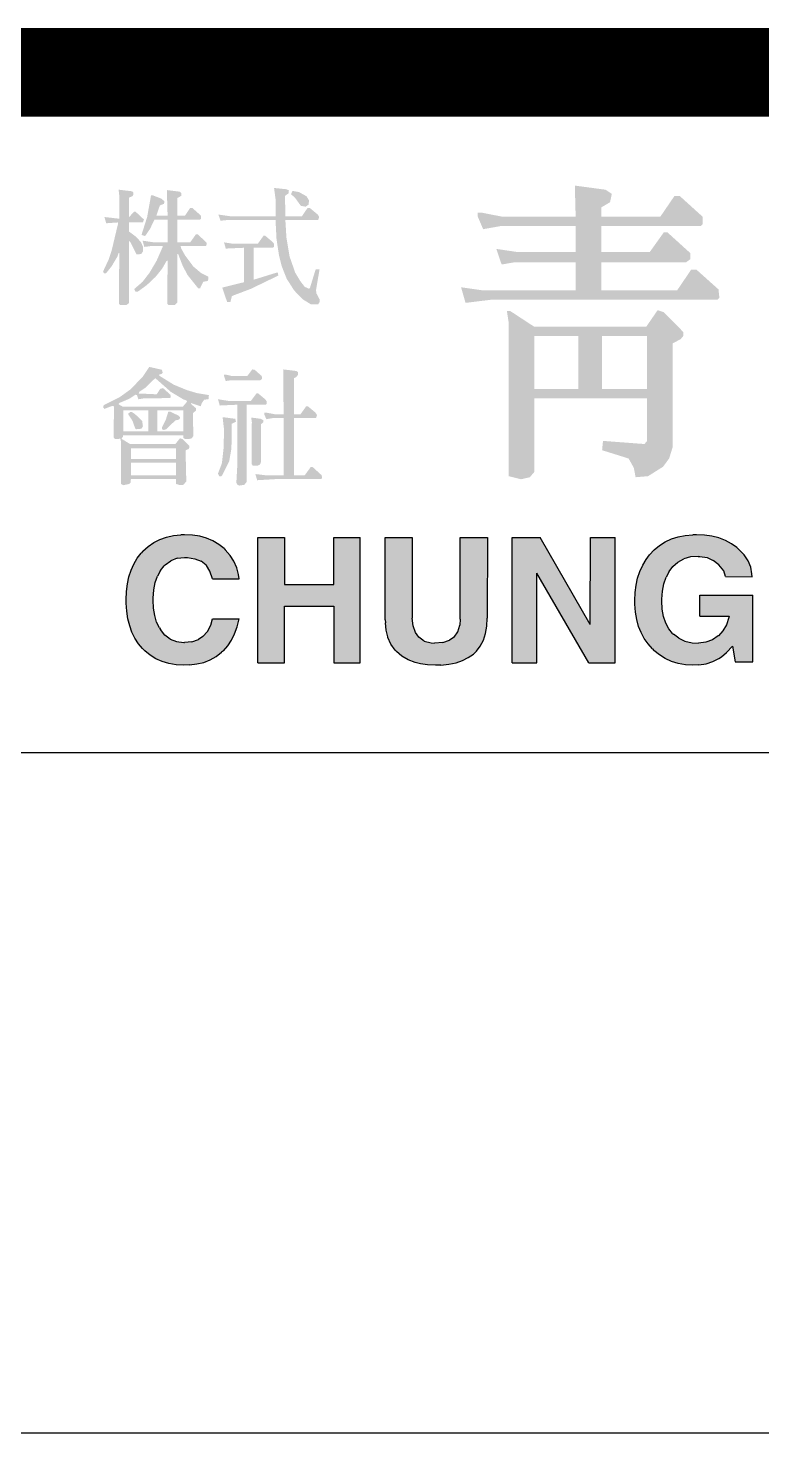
# Model space of a CAD drawing. Header units: millimetres. Extents: x 0 to 1079, y 0 to 594.
# Drawn here: x 226.64 to 237.43, y 40 to 60.65 of the extents above; entities that cross this region are included whole.
import ezdxf
from ezdxf.enums import TextEntityAlignment as Align

# ---------------------------------------------------------------- set-up
doc = ezdxf.new("R2010")
doc.units = ezdxf.units.MM
doc.layers.add('A-ANNO-TTLB', color=7, linetype='Continuous')
doc.styles.add('TTLB-BIG', font='Gulim.TTF', dxfattribs={"height": 3})
doc.styles.add('굴림체', font='GulimChe.TTF', dxfattribs={"height": 3})

# ---------------------------------------------------------------- blocks, each defined once
blk = doc.blocks.new('W')
at = {"layer": 'A-ANNO-TTLB'}
h = blk.add_hatch(color=256, dxfattribs=at)
h.paths.add_polyline_path([(227.972, 58.275), (227.982, 58.19), (227.982, 57.848), (227.764, 57.873), (227.79, 57.781), (227.961, 57.793), (227.961, 57.763), (227.868, 57.372), (227.827, 57.25), (227.744, 57.073), (227.759, 57.043), (227.785, 57.043), (227.868, 57.146), (227.956, 57.293), (227.972, 57.342), (227.982, 57.342), (227.977, 56.597), (227.998, 56.579), (228.086, 56.579), (228.127, 56.609), (228.127, 57.061), (228.127, 57.519), (228.148, 57.5), (228.236, 57.323), (228.304, 57.329), (228.33, 57.366), (228.33, 57.439), (228.299, 57.506), (228.231, 57.58), (228.127, 57.659), (228.127, 57.793), (228.33, 57.793), (228.345, 57.836), (228.221, 57.952), (228.2, 57.952), (228.127, 57.873), (228.127, 58.159), (228.174, 58.178), (228.19, 58.202), (228.19, 58.233), (228.169, 58.251)])
h.paths.add_polyline_path([(228.682, 58.269), (228.693, 57.891), (228.527, 57.891), (228.579, 58.043), (228.641, 58.068), (228.646, 58.104), (228.605, 58.141), (228.48, 58.19), (228.449, 58.19), (228.392, 57.873), (228.309, 57.61), (228.361, 57.592), (228.433, 57.696), (228.501, 57.836), (228.693, 57.836), (228.693, 57.5), (228.496, 57.5), (228.325, 57.525), (228.35, 57.433), (228.439, 57.445), (228.62, 57.445), (228.62, 57.433), (228.532, 57.232), (228.428, 57.055), (228.325, 56.921), (228.205, 56.817), (228.205, 56.805), (228.221, 56.774), (228.252, 56.774), (228.387, 56.872), (228.516, 56.994), (228.61, 57.11), (228.677, 57.226), (228.693, 57.232), (228.688, 56.597), (228.708, 56.579), (228.797, 56.579), (228.838, 56.616), (228.838, 57.329), (228.848, 57.329), (228.916, 57.153), (228.988, 57.018), (229.144, 56.823), (229.17, 56.823), (229.217, 56.921), (229.284, 56.933), (229.294, 56.963), (229.294, 56.994), (229.186, 57.049), (229.071, 57.146), (228.952, 57.305), (228.89, 57.415), (228.885, 57.445), (229.253, 57.445), (229.263, 57.452), (229.269, 57.494), (229.139, 57.616), (229.108, 57.616), (229.025, 57.5), (228.838, 57.5), (228.838, 57.836), (229.17, 57.836), (229.186, 57.848), (229.186, 57.891), (229.056, 58.007), (229.025, 58.007), (228.947, 57.891), (228.838, 57.891), (228.838, 58.153), (228.895, 58.184), (228.895, 58.226), (228.874, 58.245)])
h.paths.add_polyline_path([(230.259, 58.3), (230.28, 58.141), (230.28, 57.885), (229.808, 57.885), (229.611, 57.885), (229.44, 57.909), (229.471, 57.818), (229.58, 57.83), (229.927, 57.83), (230.28, 57.83), (230.295, 57.549), (230.332, 57.305), (230.373, 57.146), (230.446, 56.963), (230.555, 56.793), (230.679, 56.664), (230.799, 56.591), (230.908, 56.591), (230.928, 56.622), (230.928, 56.664), (230.882, 56.75), (230.876, 56.799), (230.928, 57.104), (230.871, 57.104), (230.788, 56.835), (230.773, 56.817), (230.71, 56.847), (230.643, 56.933), (230.57, 57.055), (230.487, 57.293), (230.441, 57.567), (230.425, 57.83), (230.908, 57.83), (230.923, 57.873), (230.902, 57.909), (230.783, 58.007), (230.752, 58.007), (230.669, 57.885), (230.425, 57.885), (230.42, 58.184), (230.472, 58.22), (230.477, 58.263), (230.441, 58.281)])
h.paths.add_polyline_path([(230.529, 58.257), (230.508, 58.208), (230.565, 58.159), (230.653, 58.037), (230.726, 58.025), (230.767, 58.056), (230.773, 58.117), (230.736, 58.178), (230.627, 58.239)], flags=17)
h.paths.add_polyline_path([(230.104, 57.598), (230.021, 57.482), (229.642, 57.482), (229.523, 57.5), (229.549, 57.409), (229.818, 57.421), (229.818, 56.915), (229.497, 56.835), (229.569, 56.622), (229.616, 56.622), (229.637, 56.707), (229.658, 56.719), (229.917, 56.817), (230.321, 57.012), (230.316, 57.055), (230.295, 57.055), (229.958, 56.951), (229.958, 57.421), (230.238, 57.421), (230.259, 57.433), (230.259, 57.476), (230.244, 57.5), (230.129, 57.598)], flags=17)
h = blk.add_hatch(color=256, dxfattribs=at)
h.paths.add_polyline_path([(234.683, 58.335), (234.695, 57.877), (233.619, 57.877), (233.308, 57.938), (233.256, 57.938), (233.256, 57.877), (233.334, 57.694), (233.593, 57.74), (234.695, 57.74), (234.695, 57.358), (233.84, 57.358), (233.528, 57.404), (233.606, 57.175), (233.788, 57.206), (234.695, 57.206), (234.695, 56.794), (233.334, 56.794), (233.01, 56.84), (233.075, 56.611), (233.451, 56.657), (234.553, 56.657), (235.655, 56.657), (236.783, 56.657), (236.809, 56.687), (236.796, 56.809), (236.472, 57.099), (236.394, 57.099), (236.187, 56.794), (235.072, 56.794), (235.072, 57.206), (236.316, 57.206), (236.381, 57.252), (236.381, 57.343), (236.044, 57.648), (235.992, 57.648), (235.785, 57.358), (235.072, 57.358), (235.072, 57.74), (236.537, 57.74), (236.563, 57.77), (236.563, 57.877), (236.226, 58.182), (236.148, 58.182), (235.94, 57.877), (235.072, 57.877), (235.072, 58.014), (235.201, 58.091), (235.227, 58.213), (235.136, 58.274)])
h.paths.add_polyline_path([(235.901, 56.504), (235.733, 56.26), (234.086, 56.26), (233.736, 56.489), (233.684, 56.489), (233.71, 56.321), (233.71, 55.192), (233.71, 54.063), (233.892, 54.018), (234.021, 54.048), (234.086, 54.124), (234.086, 55.208), (234.916, 55.208), (235.746, 55.208), (235.746, 54.582), (235.707, 54.536), (235.097, 54.582), (235.084, 54.445), (235.474, 54.323), (235.551, 54.185), (235.577, 54.048), (235.759, 54.063), (235.979, 54.201), (236.07, 54.323), (236.122, 54.491), (236.122, 56.016), (236.239, 56.077), (236.277, 56.123), (236.277, 56.184), (235.992, 56.474)])
h.paths.add_polyline_path([(234.086, 56.123), (234.086, 55.345), (234.734, 55.345), (234.734, 56.123)], flags=16)
h.paths.add_polyline_path([(235.084, 56.123), (235.084, 55.345), (235.746, 55.345), (235.746, 56.123)], flags=16)
h.paths.add_polyline_path([(243.029, 58.198), (242.782, 57.862), (241.68, 57.862), (240.565, 57.862), (240.15, 57.862), (239.787, 57.908), (239.852, 57.679), (240.228, 57.725), (241.019, 57.725), (241.019, 57.679), (240.759, 56.931), (240.552, 56.474), (240.163, 55.787), (239.891, 55.391), (239.722, 55.208), (239.709, 55.116), (239.748, 55.07), (239.826, 55.085), (240.059, 55.33), (240.124, 55.36), (240.617, 55.925), (240.591, 54.185), (240.643, 54.109), (240.798, 54.094), (240.928, 54.155), (240.967, 54.216), (240.967, 54.46), (241.849, 54.46), (242.73, 54.46), (242.743, 54.14), (242.821, 54.094), (242.977, 54.094), (243.055, 54.124), (243.119, 54.201), (243.119, 54.475), (243.106, 56.092), (243.249, 56.199), (243.249, 56.275), (243.158, 56.367), (242.951, 56.55), (242.873, 56.55), (242.704, 56.336), (241.823, 56.336), (240.928, 56.336), (240.889, 56.367), (241.148, 56.87), (241.473, 57.725), (242.458, 57.725), (243.444, 57.725), (243.482, 57.816), (243.431, 57.923), (243.132, 58.182)])
h.paths.add_polyline_path([(240.967, 56.199), (240.967, 54.597), (241.849, 54.597), (242.73, 54.597), (242.73, 56.199), (241.849, 56.199)], flags=16)
h = blk.add_hatch(color=256, dxfattribs=at)
h.paths.add_polyline_path([(228.423, 55.67), (228.33, 55.529), (228.148, 55.34), (227.987, 55.224), (227.754, 55.108), (227.744, 55.078), (227.764, 55.053), (227.878, 55.096), (227.899, 55.096), (227.904, 55.078), (227.899, 54.632), (227.92, 54.608), (227.998, 54.614), (228.008, 54.565), (228.008, 53.949), (228.044, 53.931), (228.127, 53.949), (228.148, 53.967), (228.153, 54.022), (228.304, 54.022), (228.817, 54.022), (228.817, 53.949), (228.879, 53.931), (228.926, 53.937), (228.968, 53.986), (228.957, 54.443), (228.999, 54.462), (229.014, 54.48), (229.014, 54.51), (228.916, 54.608), (228.874, 54.62), (228.807, 54.535), (228.475, 54.535), (228.143, 54.535), (228.013, 54.614), (228.039, 54.645), (228.039, 54.663), (228.117, 54.663), (228.522, 54.663), (228.926, 54.663), (228.926, 54.626), (228.952, 54.608), (229.04, 54.614), (229.071, 54.651), (229.066, 54.992), (229.113, 55.029), (229.113, 55.06), (229.035, 55.127), (229.035, 55.139), (229.18, 55.09), (229.196, 55.139), (229.232, 55.188), (229.294, 55.194), (229.3, 55.255), (229.123, 55.285), (228.978, 55.328), (228.786, 55.407), (228.568, 55.542), (228.573, 55.56), (228.605, 55.566), (228.62, 55.584), (228.61, 55.627)])
h.paths.add_polyline_path([(228.511, 55.505), (228.376, 55.371), (228.278, 55.304), (228.267, 55.279), (228.532, 55.267), (228.584, 55.346), (228.625, 55.359), (228.734, 55.261), (228.739, 55.23), (228.729, 55.212), (228.335, 55.206), (228.262, 55.194), (228.242, 55.255), (228.221, 55.261), (228.127, 55.2), (227.982, 55.139), (227.972, 55.121), (228.034, 55.084), (228.475, 55.084), (228.916, 55.084), (228.978, 55.157), (228.973, 55.175), (228.921, 55.194), (228.739, 55.304)], flags=16)
h.paths.add_polyline_path([(228.044, 55.029), (228.044, 54.724), (228.408, 54.724), (228.408, 55.029)], flags=16)
h.paths.add_polyline_path([(228.542, 55.029), (228.542, 54.724), (228.926, 54.724), (228.926, 55.029)], flags=16)
h.paths.add_polyline_path([(228.703, 55.011), (228.667, 54.895), (228.61, 54.779), (228.61, 54.754), (228.636, 54.742), (228.672, 54.754), (228.807, 54.883), (228.859, 54.895), (228.874, 54.913), (228.874, 54.931), (228.848, 54.956), (228.734, 55.011)], flags=0)
h.paths.add_polyline_path([(228.143, 55.005), (228.117, 54.986), (228.117, 54.968), (228.174, 54.883), (228.216, 54.767), (228.231, 54.754), (228.309, 54.761), (228.33, 54.797), (228.319, 54.876), (228.216, 54.974), (228.169, 55.005)], flags=0)
h.paths.add_polyline_path([(228.153, 54.474), (228.153, 54.315), (228.485, 54.315), (228.817, 54.315), (228.817, 54.474), (228.485, 54.474)], flags=16)
h.paths.add_polyline_path([(228.153, 54.26), (228.153, 54.077), (228.485, 54.077), (228.817, 54.077), (228.817, 54.26), (228.485, 54.26)], flags=16)
h.paths.add_polyline_path([(229.938, 55.633), (229.865, 55.535), (229.642, 55.535), (229.559, 55.554), (229.523, 55.554), (229.523, 55.535), (229.549, 55.462), (229.626, 55.474), (230.057, 55.474), (230.083, 55.493), (230.078, 55.535), (229.974, 55.627)])
h.paths.add_polyline_path([(230.394, 55.633), (230.399, 54.974), (230.27, 54.974), (230.135, 54.999), (230.114, 54.999), (230.114, 54.974), (230.145, 54.901), (230.249, 54.919), (230.399, 54.919), (230.399, 54.498), (230.399, 54.077), (230.129, 54.077), (229.984, 54.095), (230.01, 54.004), (230.311, 54.022), (230.954, 54.022), (230.965, 54.034), (230.959, 54.077), (230.825, 54.199), (230.799, 54.199), (230.71, 54.077), (230.55, 54.077), (230.55, 54.498), (230.55, 54.919), (230.876, 54.919), (230.892, 54.962), (230.866, 54.999), (230.757, 55.09), (230.731, 55.09), (230.648, 54.974), (230.55, 54.974), (230.55, 55.505), (230.581, 55.517), (230.612, 55.554), (230.612, 55.59), (230.591, 55.609)])
h.paths.add_polyline_path([(230, 55.279), (229.917, 55.169), (229.595, 55.169), (229.434, 55.194), (229.46, 55.102), (229.72, 55.114), (229.72, 54.687), (229.72, 54.254), (229.704, 53.967), (229.72, 53.937), (229.751, 53.925), (229.823, 53.937), (229.855, 53.979), (229.855, 54.547), (229.855, 55.114), (230.135, 55.114), (230.15, 55.127), (230.15, 55.163), (230.135, 55.188), (230.026, 55.279)])
h.paths.add_polyline_path([(229.502, 54.931), (229.523, 54.748), (229.517, 54.48), (229.492, 54.254), (229.434, 54.102), (229.455, 54.059), (229.481, 54.059), (229.497, 54.077), (229.6, 54.285), (229.632, 54.474), (229.637, 54.834), (229.699, 54.864), (229.689, 54.907)])
h.paths.add_polyline_path([(229.922, 54.925), (229.932, 54.858), (229.927, 54.242), (229.948, 54.217), (230.015, 54.217), (230.052, 54.236), (230.067, 54.272), (230.067, 54.828), (230.098, 54.852), (230.104, 54.883), (230.062, 54.907)], flags=17)
at = {"layer": 'A-ANNO-TTLB', "ltscale": 5}
blk.add_hatch(color=256, dxfattribs=at).paths.add_polyline_path([(228.826, 51.632), (228.733, 51.668), (228.653, 51.725), (228.587, 51.808), (228.573, 51.833), (228.532, 51.919), (228.505, 52.015), (228.486, 52.123), (228.482, 52.242), (228.481, 52.269), (228.49, 52.391), (228.511, 52.499), (228.543, 52.596), (228.586, 52.677), (228.642, 52.747), (228.655, 52.76), (228.738, 52.821), (228.834, 52.858), (228.94, 52.87), (228.984, 52.869), (229.094, 52.85), (229.187, 52.813), (229.263, 52.749), (229.313, 52.669), (229.355, 52.555), (229.744, 52.555), (229.736, 52.618), (229.71, 52.718), (229.669, 52.812), (229.614, 52.899), (229.542, 52.981), (229.523, 53), (229.445, 53.061), (229.36, 53.113), (229.267, 53.152), (229.165, 53.181), (229.057, 53.197), (228.939, 53.202), (228.889, 53.202), (228.779, 53.191), (228.675, 53.167), (228.579, 53.134), (228.489, 53.087), (228.406, 53.03), (228.33, 52.96), (228.305, 52.931), (228.246, 52.856), (228.196, 52.772), (228.156, 52.681), (228.124, 52.583), (228.102, 52.479), (228.088, 52.367), (228.085, 52.247), (228.085, 52.195), (228.094, 52.078), (228.11, 51.966), (228.136, 51.864), (228.169, 51.77), (228.212, 51.681), (228.263, 51.601), (228.323, 51.528), (228.356, 51.494), (228.434, 51.431), (228.519, 51.377), (228.612, 51.337), (228.712, 51.309), (228.818, 51.291), (228.934, 51.286), (229.013, 51.288), (229.123, 51.303), (229.227, 51.327), (229.321, 51.364), (229.407, 51.415), (229.488, 51.475), (229.513, 51.498), (229.578, 51.572), (229.633, 51.655), (229.679, 51.748), (229.716, 51.851), (229.744, 51.965), (229.355, 51.964), (229.327, 51.871), (229.279, 51.78), (229.212, 51.708), (229.147, 51.665), (229.051, 51.63), (228.935, 51.617)])
h = blk.add_hatch(color=256, dxfattribs=at)
h.paths.add_polyline_path([(230.412, 52.469), (230.41, 53.163), (230.021, 53.162), (230.021, 51.321), (230.41, 51.322), (230.41, 52.151), (231.137, 52.151), (231.137, 51.322), (231.527, 51.321), (231.526, 53.162), (231.137, 53.163), (231.136, 52.469)])
h.paths.add_polyline_path([(231.894, 51.952), (231.896, 51.906), (231.907, 51.798), (231.93, 51.7), (231.934, 51.69), (231.976, 51.592), (232.038, 51.508), (232.059, 51.487), (232.139, 51.42), (232.23, 51.366), (232.332, 51.327), (232.413, 51.306), (232.518, 51.292), (232.631, 51.285), (232.712, 51.287), (232.83, 51.3), (232.936, 51.322), (233.032, 51.353), (233.116, 51.396), (233.191, 51.449), (233.235, 51.492), (233.292, 51.565), (233.338, 51.652), (233.37, 51.749), (233.39, 51.857), (233.395, 51.977), (233.396, 53.162), (232.997, 53.161), (232.996, 51.962), (232.991, 51.875), (232.961, 51.777), (232.906, 51.699), (232.839, 51.652), (232.743, 51.621), (232.621, 51.61), (232.571, 51.614), (232.469, 51.64), (232.387, 51.697), (232.337, 51.766), (232.303, 51.862), (232.291, 51.976), (232.292, 53.162), (231.894, 53.162)])
h.paths.add_polyline_path([(234.125, 52.636), (234.888, 51.321), (235.278, 51.322), (235.278, 53.163), (234.913, 53.162), (234.909, 51.882), (234.171, 53.162), (233.759, 53.163), (233.759, 51.322), (234.123, 51.321)])
h.paths.add_polyline_path([(235.593, 51.958), (235.621, 51.856), (235.658, 51.764), (235.705, 51.676), (235.76, 51.597), (235.824, 51.524), (235.847, 51.502), (235.927, 51.437), (236.012, 51.381), (236.105, 51.34), (236.205, 51.31), (236.309, 51.291), (236.421, 51.286), (236.506, 51.289), (236.614, 51.307), (236.714, 51.338), (236.802, 51.383), (236.839, 51.407), (236.915, 51.473), (237.001, 51.564), (237.042, 51.335), (237.3, 51.335), (237.3, 52.314), (236.521, 52.314), (236.522, 52.004), (236.952, 52.005), (236.948, 51.984), (236.912, 51.878), (236.861, 51.789), (236.794, 51.715), (236.792, 51.715), (236.708, 51.656), (236.609, 51.623), (236.502, 51.611), (236.409, 51.616), (236.303, 51.64), (236.212, 51.68), (236.132, 51.739), (236.121, 51.75), (236.064, 51.819), (236.019, 51.904), (235.988, 52), (235.968, 52.11), (235.961, 52.233), (235.963, 52.254), (235.97, 52.374), (235.99, 52.482), (236.024, 52.577), (236.068, 52.662), (236.125, 52.735), (236.198, 52.798), (236.284, 52.846), (236.384, 52.876), (236.496, 52.885), (236.523, 52.885), (236.627, 52.866), (236.72, 52.825), (236.801, 52.76), (236.875, 52.672), (236.901, 52.587), (237.29, 52.586), (237.288, 52.628), (237.27, 52.727), (237.231, 52.819), (237.172, 52.905), (237.095, 52.987), (237.066, 53.014), (236.986, 53.071), (236.897, 53.119), (236.802, 53.155), (236.7, 53.181), (236.59, 53.198), (236.472, 53.203), (236.418, 53.202), (236.307, 53.192), (236.203, 53.172), (236.105, 53.14), (236.012, 53.097), (235.93, 53.044), (235.851, 52.98), (235.783, 52.906), (235.733, 52.838), (235.682, 52.753), (235.64, 52.662), (235.606, 52.566), (235.583, 52.461), (235.569, 52.353), (235.564, 52.238), (235.566, 52.18), (235.575, 52.066)])
at = {"layer": 'A-ANNO-TTLB'}
for p, q in [((228.406, 53.03), (228.489, 53.087)), ((228.489, 53.087), (228.579, 53.134)), ((228.579, 53.134), (228.675, 53.167)), ((228.675, 53.167), (228.779, 53.191)), ((228.779, 53.191), (228.889, 53.202)), ((228.939, 53.202), (228.889, 53.202)), ((229.057, 53.197), (228.939, 53.202)), ((229.165, 53.181), (229.057, 53.197)), ((229.267, 53.152), (229.165, 53.181)), ((229.36, 53.113), (229.267, 53.152)), ((229.445, 53.061), (229.36, 53.113)), ((230.021, 53.162), (230.41, 53.163)), ((230.021, 51.321), (230.021, 53.162)), ((230.41, 53.163), (230.412, 52.469)), ((231.136, 52.469), (231.137, 53.163)), ((231.137, 53.163), (231.526, 53.162)), ((231.527, 51.321), (231.526, 53.162)), ((231.894, 51.952), (231.894, 53.162)), ((231.894, 53.162), (232.292, 53.162)), ((232.292, 53.162), (232.291, 51.976)), ((232.996, 51.962), (232.997, 53.161)), ((232.997, 53.161), (233.396, 53.162)), ((233.396, 53.162), (233.395, 51.977)), ((233.759, 53.163), (234.171, 53.162)), ((233.759, 51.322), (233.759, 53.163)), ((234.909, 51.882), (234.171, 53.162)), ((234.909, 51.882), (234.913, 53.162)), ((234.913, 53.162), (235.278, 53.163)), ((235.278, 51.322), (235.278, 53.163)), ((235.93, 53.044), (236.012, 53.097)), ((236.012, 53.097), (236.105, 53.14)), ((236.105, 53.14), (236.203, 53.172)), ((236.203, 53.172), (236.307, 53.192)), ((236.307, 53.192), (236.418, 53.202)), ((236.472, 53.203), (236.418, 53.202)), ((236.59, 53.198), (236.472, 53.203)), ((236.7, 53.181), (236.59, 53.198)), ((236.802, 53.155), (236.7, 53.181)), ((236.897, 53.119), (236.802, 53.155)), ((236.986, 53.071), (236.897, 53.119)), ((237.066, 53.014), (236.986, 53.071)), ((228.246, 52.856), (228.305, 52.931)), ((228.33, 52.96), (228.305, 52.931)), ((228.33, 52.96), (228.406, 53.03)), ((228.834, 52.858), (228.94, 52.87)), ((228.94, 52.87), (228.984, 52.869)), ((228.984, 52.869), (229.094, 52.85)), ((229.523, 53), (229.445, 53.061)), ((229.523, 53), (229.542, 52.981)), ((229.614, 52.899), (229.542, 52.981)), ((229.669, 52.812), (229.614, 52.899)), ((235.733, 52.838), (235.783, 52.906)), ((235.783, 52.906), (235.851, 52.98)), ((235.851, 52.98), (235.93, 53.044)), ((236.384, 52.876), (236.284, 52.846)), ((236.496, 52.885), (236.384, 52.876)), ((236.496, 52.885), (236.523, 52.885)), ((236.523, 52.885), (236.627, 52.866)), ((236.627, 52.866), (236.72, 52.825)), ((237.095, 52.987), (237.066, 53.014)), ((237.172, 52.905), (237.095, 52.987)), ((237.231, 52.819), (237.172, 52.905)), ((228.124, 52.583), (228.156, 52.681)), ((228.156, 52.681), (228.196, 52.772)), ((228.196, 52.772), (228.246, 52.856)), ((228.586, 52.677), (228.543, 52.596)), ((228.586, 52.677), (228.642, 52.747)), ((228.655, 52.76), (228.642, 52.747)), ((228.655, 52.76), (228.738, 52.821)), ((228.834, 52.858), (228.738, 52.821)), ((229.094, 52.85), (229.187, 52.813)), ((229.259, 52.753), (229.187, 52.813)), ((229.259, 52.753), (229.264, 52.748)), ((229.313, 52.669), (229.264, 52.748)), ((229.355, 52.555), (229.313, 52.669)), ((229.71, 52.718), (229.669, 52.812)), ((229.736, 52.618), (229.71, 52.718)), ((235.606, 52.566), (235.64, 52.662)), ((235.64, 52.662), (235.682, 52.753)), ((235.682, 52.753), (235.733, 52.838)), ((236.068, 52.662), (236.024, 52.577)), ((236.068, 52.662), (236.125, 52.735)), ((236.125, 52.735), (236.198, 52.798)), ((236.198, 52.798), (236.284, 52.846)), ((236.801, 52.76), (236.72, 52.825)), ((236.875, 52.672), (236.801, 52.76)), ((236.901, 52.587), (236.875, 52.672)), ((237.27, 52.727), (237.231, 52.819)), ((237.288, 52.628), (237.27, 52.727)), ((228.088, 52.367), (228.102, 52.479)), ((228.102, 52.479), (228.124, 52.583)), ((228.49, 52.391), (228.511, 52.499)), ((228.511, 52.499), (228.543, 52.596)), ((229.355, 52.555), (229.744, 52.555)), ((229.744, 52.555), (229.736, 52.618)), ((230.412, 52.469), (231.136, 52.469)), ((231.136, 52.469), (231.136, 52.469)), ((234.123, 51.321), (234.125, 52.636)), ((234.888, 51.321), (234.125, 52.636)), ((235.569, 52.353), (235.583, 52.461)), ((235.583, 52.461), (235.606, 52.566)), ((235.97, 52.374), (235.99, 52.482)), ((235.99, 52.482), (236.024, 52.577)), ((236.901, 52.587), (237.29, 52.586)), ((237.29, 52.586), (237.288, 52.628)), ((228.085, 52.247), (228.088, 52.367)), ((228.085, 52.195), (228.085, 52.247)), ((228.481, 52.269), (228.49, 52.391)), ((228.482, 52.242), (228.481, 52.269)), ((235.564, 52.238), (235.569, 52.353)), ((235.961, 52.233), (235.963, 52.254)), ((235.963, 52.254), (235.97, 52.374)), ((236.522, 52.004), (236.521, 52.314)), ((236.521, 52.314), (237.3, 52.314)), ((237.3, 51.335), (237.3, 52.314)), ((228.094, 52.078), (228.085, 52.195)), ((228.11, 51.966), (228.094, 52.078)), ((228.486, 52.123), (228.482, 52.242)), ((228.505, 52.015), (228.486, 52.123)), ((230.41, 52.151), (231.137, 52.151)), ((230.41, 51.322), (230.41, 52.151)), ((231.137, 52.151), (231.137, 51.322)), ((235.566, 52.18), (235.564, 52.238)), ((235.575, 52.066), (235.566, 52.18)), ((235.593, 51.958), (235.575, 52.066)), ((235.968, 52.11), (235.961, 52.233)), ((235.988, 52), (235.968, 52.11)), ((228.136, 51.864), (228.11, 51.966)), ((228.169, 51.77), (228.136, 51.864)), ((228.532, 51.919), (228.505, 52.015)), ((228.573, 51.833), (228.532, 51.919)), ((228.573, 51.833), (228.587, 51.808)), ((229.279, 51.78), (229.327, 51.871)), ((229.327, 51.871), (229.355, 51.964)), ((229.355, 51.964), (229.744, 51.965)), ((229.679, 51.748), (229.716, 51.851)), ((229.716, 51.851), (229.744, 51.965)), ((231.894, 51.952), (231.896, 51.906)), ((231.907, 51.798), (231.896, 51.906)), ((232.303, 51.862), (232.291, 51.976)), ((232.337, 51.766), (232.303, 51.862)), ((232.961, 51.777), (232.991, 51.875)), ((232.996, 51.962), (232.991, 51.875)), ((233.37, 51.749), (233.39, 51.857)), ((233.39, 51.857), (233.395, 51.977)), ((234.909, 51.882), (234.909, 51.882)), ((235.621, 51.856), (235.593, 51.958)), ((235.658, 51.764), (235.621, 51.856)), ((236.019, 51.904), (235.988, 52)), ((236.064, 51.819), (236.019, 51.904)), ((236.522, 52.004), (236.952, 52.005)), ((236.912, 51.878), (236.861, 51.789)), ((236.948, 51.984), (236.912, 51.878)), ((236.952, 52.005), (236.948, 51.984)), ((228.212, 51.681), (228.169, 51.77)), ((228.263, 51.601), (228.212, 51.681)), ((228.653, 51.725), (228.587, 51.808)), ((228.733, 51.668), (228.653, 51.725)), ((228.733, 51.668), (228.826, 51.632)), ((228.826, 51.632), (228.932, 51.617)), ((229.051, 51.63), (228.939, 51.617)), ((229.051, 51.63), (229.147, 51.665)), ((229.212, 51.708), (229.147, 51.665)), ((229.212, 51.708), (229.279, 51.78)), ((229.578, 51.572), (229.633, 51.655)), ((229.633, 51.655), (229.679, 51.748)), ((231.93, 51.7), (231.907, 51.798)), ((231.934, 51.69), (231.93, 51.7)), ((231.976, 51.592), (231.934, 51.69)), ((232.387, 51.697), (232.337, 51.766)), ((232.469, 51.64), (232.387, 51.697)), ((232.469, 51.64), (232.571, 51.614)), ((232.743, 51.621), (232.839, 51.652)), ((232.906, 51.699), (232.839, 51.652)), ((232.906, 51.699), (232.961, 51.777)), ((233.292, 51.565), (233.338, 51.652)), ((233.338, 51.652), (233.37, 51.749)), ((235.705, 51.676), (235.658, 51.764)), ((235.76, 51.597), (235.705, 51.676)), ((236.121, 51.75), (236.064, 51.819)), ((236.121, 51.75), (236.132, 51.739)), ((236.212, 51.68), (236.132, 51.739)), ((236.212, 51.68), (236.303, 51.64)), ((236.303, 51.64), (236.409, 51.616)), ((236.708, 51.656), (236.609, 51.623)), ((236.792, 51.715), (236.708, 51.656)), ((236.794, 51.715), (236.792, 51.715)), ((236.861, 51.789), (236.794, 51.715)), ((228.323, 51.528), (228.263, 51.601)), ((228.323, 51.528), (228.356, 51.494)), ((228.434, 51.431), (228.356, 51.494)), ((228.519, 51.377), (228.434, 51.431)), ((228.932, 51.617), (228.939, 51.617)), ((228.939, 51.617), (228.939, 51.617)), ((229.407, 51.415), (229.488, 51.475)), ((229.513, 51.498), (229.488, 51.475)), ((229.513, 51.498), (229.578, 51.572)), ((232.038, 51.508), (231.976, 51.592)), ((232.038, 51.508), (232.059, 51.487)), ((232.139, 51.42), (232.059, 51.487)), ((232.23, 51.366), (232.139, 51.42)), ((232.571, 51.614), (232.621, 51.61)), ((232.743, 51.621), (232.621, 51.61)), ((232.621, 51.61), (232.621, 51.61)), ((233.116, 51.396), (233.191, 51.449)), ((233.235, 51.492), (233.191, 51.449)), ((233.235, 51.492), (233.292, 51.565)), ((235.824, 51.524), (235.76, 51.597)), ((235.824, 51.524), (235.847, 51.502)), ((235.927, 51.437), (235.847, 51.502)), ((236.012, 51.381), (235.927, 51.437)), ((236.409, 51.616), (236.502, 51.611)), ((236.609, 51.623), (236.502, 51.611)), ((236.502, 51.611), (236.502, 51.611)), ((236.839, 51.407), (236.915, 51.473)), ((236.915, 51.473), (237.001, 51.564)), ((237.001, 51.564), (237.042, 51.335)), ((228.612, 51.337), (228.519, 51.377)), ((228.712, 51.309), (228.612, 51.337)), ((228.818, 51.291), (228.712, 51.309)), ((228.934, 51.286), (228.818, 51.291)), ((229.013, 51.288), (228.934, 51.286)), ((229.013, 51.288), (229.123, 51.303)), ((229.123, 51.303), (229.227, 51.327)), ((229.227, 51.327), (229.321, 51.364)), ((229.321, 51.364), (229.407, 51.415)), ((230.021, 51.321), (230.41, 51.322)), ((231.137, 51.322), (231.527, 51.321)), ((232.332, 51.327), (232.23, 51.366)), ((232.413, 51.306), (232.332, 51.327)), ((232.518, 51.292), (232.413, 51.306)), ((232.631, 51.285), (232.518, 51.292)), ((232.712, 51.287), (232.631, 51.285)), ((232.712, 51.287), (232.83, 51.3)), ((232.83, 51.3), (232.936, 51.322)), ((232.936, 51.322), (233.032, 51.353)), ((233.032, 51.353), (233.116, 51.396)), ((233.759, 51.322), (234.123, 51.321)), ((234.888, 51.321), (235.278, 51.322)), ((236.105, 51.34), (236.012, 51.381)), ((236.205, 51.31), (236.105, 51.34)), ((236.309, 51.291), (236.205, 51.31)), ((236.421, 51.286), (236.309, 51.291)), ((236.506, 51.289), (236.421, 51.286)), ((236.506, 51.289), (236.614, 51.307)), ((236.614, 51.307), (236.714, 51.338)), ((236.714, 51.338), (236.802, 51.383)), ((236.802, 51.383), (236.839, 51.407)), ((237.042, 51.335), (237.3, 51.335)), ((190, 50), (350, 50)), ((190, 40), (350, 40))]:
    blk.add_line(p, q, dxfattribs=at)
at = {"layer": 'A-ANNO-TTLB', "const_width": 1.3}
blk.add_lwpolyline([(40, 60), (821.297, 60)], dxfattribs=at)
at = {"layer": 'A-ANNO-TTLB', "style": '굴림체'}
blk.add_attdef('도면번호', text='', height=5, rotation=180, dxfattribs=at).set_placement((89.787, 569.416), align=Align.CENTER)
for tag, p in [('관련참조도면', (789.017, 63.683)), ('도면명칭', (770.985, 51.488)), ('시공공구', (666.048, 51.244)), ('축척', (666.077, 38.384)), ('도면번호', (770.999, 38.448)), ('CAD파일명', (771.642, 25.604)), ('페이지', (666.762, 25.371))]:
    blk.add_attdef(tag, text='', height=3, dxfattribs=at).set_placement(p, align=Align.CENTER)
at = {"layer": 'A-ANNO-TTLB', "style": '굴림체', "flags": 8}
for tag, p in [('개정4-번호', (364.545, 55.733)), ('개정4-개정사유', (464.615, 55.496)), ('개정3-번호', (364.545, 48.364)), ('개정3-개정사유', (464.615, 48.117)), ('개정2-번호', (364.545, 40.364)), ('개정2-개정사유', (464.615, 40.117)), ('개정1-번호', (364.545, 32.364)), ('개정1-개정사유', (464.615, 32.117))]:
    blk.add_attdef(tag, text='', height=3, dxfattribs=at).set_placement(p, align=Align.MIDDLE)
at = {"layer": 'A-ANNO-TTLB'}
for tag, style, flags, p in [('개정4-날짜', '굴림체', 8, (385.084, 55.701)), ('개정4-작성자', '굴림체', 8, (522.808, 55.455)), ('개정4-검토자', '굴림체', 8, (552.576, 55.335)), ('개정4-확인자', '굴림체', 8, (583.194, 55.206)), ('설계회사', 'TTLB-BIG', 1, (214.366, 54.924)), ('개정3-날짜', '굴림체', 8, (385.084, 48.446)), ('개정3-작성자', '굴림체', 8, (522.808, 47.938)), ('개정3-검토자', '굴림체', 8, (552.576, 47.942)), ('개정3-확인자', '굴림체', 8, (583.194, 47.938)), ('개정2-날짜', '굴림체', 8, (385.084, 40.446)), ('개정2-작성자', '굴림체', 8, (522.808, 39.938)), ('개정2-검토자', '굴림체', 8, (552.576, 39.942)), ('개정2-확인자', '굴림체', 8, (583.194, 39.938)), ('개정1-날짜', '굴림체', 8, (385.084, 32.446)), ('개정1-작성자', '굴림체', 8, (522.808, 31.938)), ('개정1-검토자', '굴림체', 8, (552.576, 31.942)), ('개정1-확인자', '굴림체', 8, (583.194, 31.938))]:
    blk.add_attdef(tag, text='', height=3, dxfattribs=dict(at, style=style, flags=flags)).set_placement(p, align=Align.MIDDLE_LEFT)
at = {"layer": 'A-ANNO-TTLB', "style": '굴림체'}
for tag, p in [('설계회사', (214.366, 54.924)), ('설계감리', (214.366, 45.162)), ('시공회사', (214.366, 35.039)), ('설계건명', (76.102, 34.873)), ('시공감리', (214.366, 25.277)), ('시공건명', (76.102, 25.057))]:
    blk.add_attdef(tag, text='', height=3, dxfattribs=at).set_placement(p, align=Align.MIDDLE_LEFT)

msp = doc.modelspace()

# ---------------------------------------------------------------- block references
msp.add_blockref('W', (0, 0))

doc.saveas('drawing.dxf')
